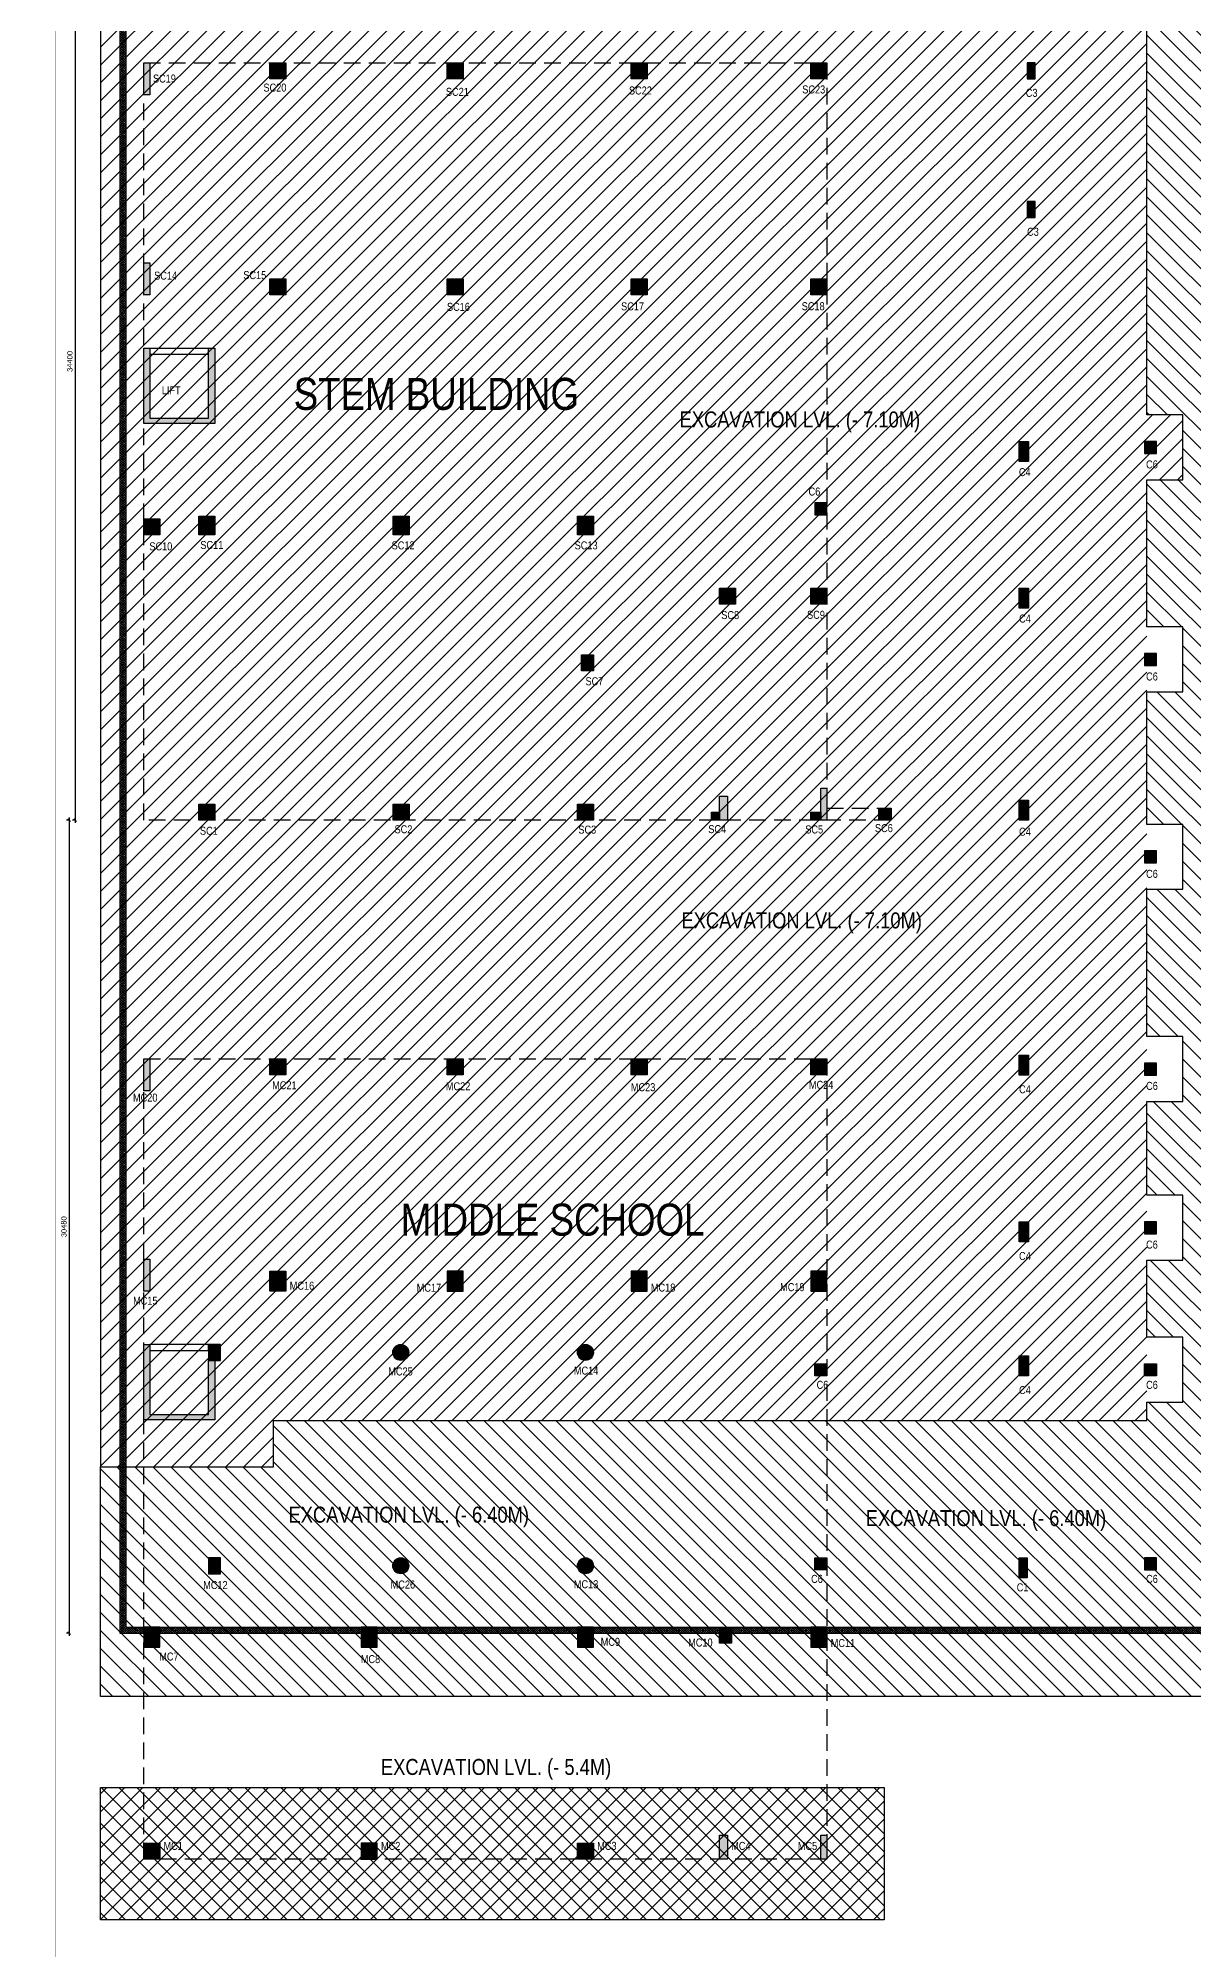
# Model space of a CAD drawing. Header units: millimetres. Extents: x 1112055 to 3390982, y -148532 to 766891.
# Drawn here: x 1643283 to 1686578, y 256367 to 328031 of the extents above; entities that cross this region are included whole.
import ezdxf

# ---------------------------------------------------------------- set-up
doc = ezdxf.new("R2010")
doc.units = ezdxf.units.MM
doc.header["$PDMODE"] = 35
doc.header["$PDSIZE"] = -25
doc.linetypes.add('DASHED2', pattern=[0.375, 0.25, -0.125])
for name, color, linetype, lineweight in [('B COL. NO.', 3, 'Continuous', 20), ('B FINAL COLUMN', 1, 'Continuous', 30), ('B HATCH', 250, 'Continuous', 0), ('B TITLE BLOCK', 250, 'Continuous', 0), ('EXCAVATION LINE', 236, 'Continuous', 30)]:
    doc.layers.add(name, color=color, linetype=linetype, lineweight=lineweight)
doc.layers.add('B-COL HT', color=7, linetype='Continuous', lineweight=0, true_color=0x4e4f45)
doc.styles.add('Cali', font='calibri.ttf')
doc.styles.add('SWINC', font='swissc.ttf')
doc.dimstyles.new('1.100', dxfattribs={"dimtxt": 200, "dimasz": 100, "dimexe": 100, "dimexo": 100, "dimgap": 100, "dimtad": 1, "dimdec": 0, "dimzin": 0, "dimdsep": 46, "dimtxsty": 'Cali', "dimblk": 'OBLIQUE', "dimcen": 0, "dimdle": 100, "dimclrd": 256, "dimclre": 256, "dimclrt": 3, "dimadec": 0, "dimazin": 0, "dimtfac": 1, "dimtdec": 0, "dimtofl": 0, "dimtmove": 1, "dimatfit": 0, "dimfxl": 100, "dimfxlon": 1, "dimtolj": 1, "dimtzin": 0, "dimlwd": -1, "dimlwe": -1, "dimarcsym": 0})

# ---------------------------------------------------------------- blocks, each defined once
blk = doc.blocks.new('_Oblique')
at = {"color": 0, "linetype": 'ByBlock', "lineweight": -2}
blk.add_line((-0.5, -0.5), (0.5, 0.5), dxfattribs=at)
blk = doc.blocks.new('*D3085')
at = {"transparency": 16777216}
for p, q in [((1644669, 333112), (1644569, 333112)), ((1644669, 333212), (1644669, 298612)), ((1644669, 298712), (1644569, 298712))]:
    blk.add_line(p, q, dxfattribs=at)
at = {"layer": 'Defpoints', "color": 0, "lineweight": 40, "transparency": 16777216}
for p in [(1646335, 333112), (1644669, 298712), (1646335, 298712)]:
    blk.add_point(p, dxfattribs=at)
at = {"transparency": 16777216, "xscale": 100, "yscale": 100, "zscale": 100}
for p, rotation in [((1644669, 333112), 90), ((1644669, 298712), 270)]:
    blk.add_blockref('_Oblique', p, dxfattribs=dict(at, rotation=rotation))
at = {"color": 3, "transparency": 16777216, "insert": (1644467, 315912), "char_height": 200, "attachment_point": 5, "rotation": 90, "style": 'Cali'}
blk.add_mtext('\\A1;34400', dxfattribs=at)
blk = doc.blocks.new('*D5803')
at = {"transparency": 16777216}
for p, q in [((1644447, 298712), (1644347, 298712)), ((1644447, 298812), (1644447, 268132)), ((1644447, 268232), (1644347, 268232))]:
    blk.add_line(p, q, dxfattribs=at)
at = {"layer": 'Defpoints', "color": 0, "lineweight": 40, "transparency": 16777216}
for p in [(1646335, 298712), (1644447, 268232), (1646335, 268232)]:
    blk.add_point(p, dxfattribs=at)
at = {"transparency": 16777216, "xscale": 100, "yscale": 100, "zscale": 100}
for p, rotation in [((1644447, 298712), 90), ((1644447, 268232), 270)]:
    blk.add_blockref('_Oblique', p, dxfattribs=dict(at, rotation=rotation))
at = {"color": 3, "lineweight": 40, "transparency": 16777216, "insert": (1644245, 283472), "char_height": 200, "attachment_point": 5, "rotation": 90, "style": 'Cali'}
blk.add_mtext('\\A1;30480', dxfattribs=at)

msp = doc.modelspace()

# ---------------------------------------------------------------- hatches: boundary and pattern name
at = {"layer": 'B HATCH', "lineweight": 0}
h = msp.add_hatch(dxfattribs=at)
h.set_pattern_fill('ANSI37', color=250, scale=20, style=0)
h.set_pattern_definition([(45, (-66975.52, -141113.953), (-44.9012806, 44.9012806), []), (135, (-66975.52, -141113.953), (-44.9012806, -44.9012806), [])])
h.paths.add_polyline_path([(1709655, 377475.9), (1709655, 381018.8), (1702480, 380892.9), (1702480, 377476.1)], flags=16)
h.paths.add_polyline_path([(1683791, 378022.7), (1688740, 378022.7), (1688740, 380651.5), (1683791, 380564.7)], flags=16)
h.paths.add_polyline_path([(1690630, 380685), (1691080, 380692.9), (1691080, 377475.7), (1690630, 377475.7)], flags=16)
h.paths.add_polyline_path([(1646565, 377207.5), (1646565, 268461.9), (1697025, 268461.9), (1697025, 308341.9), (1709655, 308341.9), (1709655, 377245.9), (1690616.6, 377246.5), (1690616.6, 374586.9), (1690400, 374586.9), (1690400, 380680.9), (1688970, 380655.8), (1688970, 374586.9), (1688740, 374586.9), (1688740, 377792.7), (1679289, 377792.7), (1679289, 377207.5)], flags=16)
h.paths.add_polyline_path([(1702254.7, 380889), (1702254.7, 377476.1), (1694825, 377476.3), (1694825, 380758.6)], flags=16)
h.paths.add_polyline_path([(1691310, 377476.5), (1691310, 380696.9), (1694595, 380754.5), (1694595, 377476.4)], flags=16)
h.paths.add_polyline_path([(1679059, 377437.5), (1646335, 377437.5), (1646335, 268231.9), (1697255, 268231.9), (1697255, 308111.9), (1709885, 308111.9), (1709885, 381252.9), (1683561, 380790.9), (1683561, 378022.7), (1679059, 378022.7)])
at = {"layer": 'B-COL HT', "lineweight": 0}
h = msp.add_hatch(color=250, dxfattribs=at)
h.dxf.hatch_style = 1
h.paths.add_polyline_path([(1647465, 325911.9), (1647235, 325911.9), (1647235, 327111.9), (1647465, 327111.9)])
h = msp.add_hatch(color=250, dxfattribs=at)
h.dxf.hatch_style = 1
h.paths.add_polyline_path([(1652565, 326511.9), (1651965, 326511.9), (1651965, 327111.9), (1652565, 327111.9)])
h = msp.add_hatch(color=250, dxfattribs=at)
h.dxf.hatch_style = 1
h.paths.add_polyline_path([(1659205, 326511.9), (1658605, 326511.9), (1658605, 327111.9), (1659205, 327111.9)])
h = msp.add_hatch(color=250, dxfattribs=at)
h.dxf.hatch_style = 1
h.paths.add_polyline_path([(1666095, 326511.9), (1665495, 326511.9), (1665495, 327111.9), (1666095, 327111.9)])
h = msp.add_hatch(color=250, dxfattribs=at)
h.dxf.hatch_style = 1
h.paths.add_polyline_path([(1672835, 326511.9), (1672235, 326511.9), (1672235, 327111.9), (1672835, 327111.9)])
h = msp.add_hatch(color=250, dxfattribs=at)
h.dxf.hatch_style = 1
h.paths.add_polyline_path([(1680635, 327111.9), (1680335, 327111.9), (1680335, 326511.9), (1680635, 326511.9)])
h = msp.add_hatch(color=250, dxfattribs=at)
h.dxf.hatch_style = 1
h.paths.add_polyline_path([(1680635, 321911.9), (1680335, 321911.9), (1680335, 321311.9), (1680635, 321311.9)])
h = msp.add_hatch(color=250, dxfattribs=at)
h.dxf.hatch_style = 1
h.paths.add_polyline_path([(1647465, 318411.9), (1647235, 318411.9), (1647235, 319611.9), (1647465, 319611.9)])
h = msp.add_hatch(color=250, dxfattribs=at)
h.dxf.hatch_style = 1
h.paths.add_polyline_path([(1652565, 318411.9), (1651965, 318411.9), (1651965, 319011.9), (1652565, 319011.9)])
h = msp.add_hatch(color=250, dxfattribs=at)
h.dxf.hatch_style = 1
h.paths.add_polyline_path([(1659205, 318411.9), (1658605, 318411.9), (1658605, 319011.9), (1659205, 319011.9)])
h = msp.add_hatch(color=250, dxfattribs=at)
h.dxf.hatch_style = 1
h.paths.add_polyline_path([(1666095, 318411.9), (1665495, 318411.9), (1665495, 319011.9), (1666095, 319011.9)])
h = msp.add_hatch(color=250, dxfattribs=at)
h.dxf.hatch_style = 1
h.paths.add_polyline_path([(1672835, 318411.9), (1672235, 318411.9), (1672235, 319011.9), (1672835, 319011.9)])
h = msp.add_hatch(color=250, dxfattribs=at)
h.dxf.hatch_style = 1
h.paths.add_polyline_path([(1649895, 316411.9), (1649895, 313581.9), (1647235, 313581.9), (1647235, 316411.9), (1647465, 316411.9), (1647465, 313781.9), (1649665, 313781.9), (1649665, 316411.9)])
h = msp.add_hatch(color=250, dxfattribs=at)
h.dxf.hatch_style = 1
h.paths.add_polyline_path([(1680385, 312162.5), (1680035, 312162.5), (1680035, 312912.5), (1680385, 312912.5)])
h = msp.add_hatch(color=250, dxfattribs=at)
h.dxf.hatch_style = 1
h.paths.add_polyline_path([(1684730, 312461.9), (1685180, 312461.9), (1685180, 312911.9), (1684730, 312911.9)])
h = msp.add_hatch(color=250, dxfattribs=at)
h.dxf.hatch_style = 1
h.paths.add_polyline_path([(1672385, 310161.9), (1672835, 310161.9), (1672835, 310611.9), (1672385, 310611.9)])
h = msp.add_hatch(color=250, dxfattribs=at)
h.dxf.hatch_style = 1
h.paths.add_polyline_path([(1647835, 309411.9), (1647235, 309411.9), (1647235, 310011.9), (1647835, 310011.9)])
h = msp.add_hatch(color=250, dxfattribs=at)
h.dxf.hatch_style = 1
h.paths.add_polyline_path([(1649895, 309411.9), (1649295, 309411.9), (1649295, 310111.9), (1649895, 310111.9)])
h = msp.add_hatch(color=250, dxfattribs=at)
h.dxf.hatch_style = 1
h.paths.add_polyline_path([(1657185, 309411.9), (1656585, 309411.9), (1656585, 310111.9), (1657185, 310111.9)])
h = msp.add_hatch(color=250, dxfattribs=at)
h.dxf.hatch_style = 1
h.paths.add_polyline_path([(1664085, 309411.9), (1663485, 309411.9), (1663485, 310111.9), (1664085, 310111.9)])
h = msp.add_hatch(color=250, dxfattribs=at)
h.dxf.hatch_style = 1
h.paths.add_polyline_path([(1669405, 306811.9), (1668805, 306811.9), (1668805, 307411.9), (1669405, 307411.9)])
h = msp.add_hatch(color=250, dxfattribs=at)
h.dxf.hatch_style = 1
h.paths.add_polyline_path([(1672835, 306811.9), (1672235, 306811.9), (1672235, 307411.9), (1672835, 307411.9)])
h = msp.add_hatch(color=250, dxfattribs=at)
h.dxf.hatch_style = 1
h.paths.add_polyline_path([(1680385, 306662.5), (1680035, 306662.5), (1680035, 307412.5), (1680385, 307412.5)])
h = msp.add_hatch(color=250, dxfattribs=at)
h.dxf.hatch_style = 1
h.paths.add_polyline_path([(1664085, 304311.9), (1663635, 304311.9), (1663635, 304911.9), (1664085, 304911.9)])
h = msp.add_hatch(color=250, dxfattribs=at)
h.dxf.hatch_style = 1
h.paths.add_polyline_path([(1684730, 304511.9), (1685180, 304511.9), (1685180, 304961.9), (1684730, 304961.9)])
h = msp.add_hatch(color=250, dxfattribs=at)
h.dxf.hatch_style = 1
h.paths.add_polyline_path([(1669105, 298711.9), (1668805, 298711.9), (1668805, 299611.9), (1669105, 299611.9)])
h = msp.add_hatch(color=250, dxfattribs=at)
h.dxf.hatch_style = 1
h.paths.add_polyline_path([(1672835, 298711.9), (1672605, 298711.9), (1672605, 299911.9), (1672835, 299911.9)])
h = msp.add_hatch(color=250, dxfattribs=at)
h.dxf.hatch_style = 1
h.paths.add_polyline_path([(1649895, 298711.9), (1649295, 298711.9), (1649295, 299311.9), (1649895, 299311.9)])
h = msp.add_hatch(color=250, dxfattribs=at)
h.dxf.hatch_style = 1
h.paths.add_polyline_path([(1657185, 298711.9), (1656585, 298711.9), (1656585, 299311.9), (1657185, 299311.9)])
h = msp.add_hatch(color=250, dxfattribs=at)
h.dxf.hatch_style = 1
h.paths.add_polyline_path([(1664085, 298711.9), (1663485, 298711.9), (1663485, 299311.9), (1664085, 299311.9)])
at = {"layer": 'B-COL HT'}
h = msp.add_hatch(color=250, dxfattribs=at)
h.dxf.hatch_style = 1
h.paths.add_polyline_path([(1668505, 299011.9), (1668805, 299011.9), (1668805, 298711.9), (1668505, 298711.9)])
h = msp.add_hatch(color=250, dxfattribs=at)
h.dxf.hatch_style = 1
h.paths.add_polyline_path([(1672235, 299011.9), (1672605, 299011.9), (1672605, 298711.9), (1672235, 298711.9)])
at = {"layer": 'B-COL HT', "lineweight": 0}
h = msp.add_hatch(color=250, dxfattribs=at)
h.dxf.hatch_style = 1
h.paths.add_polyline_path([(1675235, 298711.9), (1674785, 298711.9), (1674785, 299161.9), (1675235, 299161.9)])
h = msp.add_hatch(color=250, dxfattribs=at)
h.dxf.hatch_style = 1
h.paths.add_polyline_path([(1680385, 298712.5), (1680035, 298712.5), (1680035, 299462.5), (1680385, 299462.5)])
h = msp.add_hatch(color=250, dxfattribs=at)
h.dxf.hatch_style = 1
h.paths.add_polyline_path([(1684730, 297111.9), (1685180, 297111.9), (1685180, 297561.9), (1684730, 297561.9)])
h = msp.add_hatch(color=250, dxfattribs=at)
h.dxf.hatch_style = 1
h.paths.add_polyline_path([(1647235, 289763.4), (1647465, 289763.4), (1647465, 288563.4), (1647235, 288563.4)])
h = msp.add_hatch(color=250, dxfattribs=at)
h.dxf.hatch_style = 1
h.paths.add_polyline_path([(1651965, 289763.4), (1652565, 289763.4), (1652565, 289163.4), (1651965, 289163.4)])
h = msp.add_hatch(color=250, dxfattribs=at)
h.dxf.hatch_style = 1
h.paths.add_polyline_path([(1658605, 289763.4), (1659205, 289763.4), (1659205, 289163.4), (1658605, 289163.4)])
h = msp.add_hatch(color=250, dxfattribs=at)
h.dxf.hatch_style = 1
h.paths.add_polyline_path([(1665495, 289763.4), (1666095, 289763.4), (1666095, 289163.4), (1665495, 289163.4)])
h = msp.add_hatch(color=250, dxfattribs=at)
h.dxf.hatch_style = 1
h.paths.add_polyline_path([(1672235, 289763.4), (1672835, 289763.4), (1672835, 289163.4), (1672235, 289163.4)])
h = msp.add_hatch(color=250, dxfattribs=at)
h.dxf.hatch_style = 1
h.paths.add_polyline_path([(1680385, 289161.9), (1680035, 289161.9), (1680035, 289911.9), (1680385, 289911.9)])
h = msp.add_hatch(color=250, dxfattribs=at)
h.dxf.hatch_style = 1
h.paths.add_polyline_path([(1684730, 289161.9), (1685180, 289161.9), (1685180, 289611.9), (1684730, 289611.9)])
h = msp.add_hatch(color=250, dxfattribs=at)
h.dxf.hatch_style = 1
h.paths.add_polyline_path([(1680385, 282911.9), (1680035, 282911.9), (1680035, 283661.9), (1680385, 283661.9)])
h = msp.add_hatch(color=250, dxfattribs=at)
h.dxf.hatch_style = 1
h.paths.add_polyline_path([(1684730, 283211.9), (1685180, 283211.9), (1685180, 283661.9), (1684730, 283661.9)])
h = msp.add_hatch(color=250, dxfattribs=at)
h.dxf.hatch_style = 1
h.paths.add_polyline_path([(1647235, 282263.4), (1647465, 282263.4), (1647465, 281063.4), (1647235, 281063.4)])
h = msp.add_hatch(color=250, dxfattribs=at)
h.dxf.hatch_style = 1
h.paths.add_polyline_path([(1651965, 281813.4), (1652565, 281813.4), (1652565, 281063.4), (1651965, 281063.4)])
h = msp.add_hatch(color=250, dxfattribs=at)
h.dxf.hatch_style = 1
h.paths.add_polyline_path([(1658605, 281063.4), (1659205, 281063.4), (1659205, 281813.4), (1658605, 281813.4)])
h = msp.add_hatch(color=250, dxfattribs=at)
h.dxf.hatch_style = 1
h.paths.add_polyline_path([(1665495, 281063.4), (1666095, 281063.4), (1666095, 281813.4), (1665495, 281813.4)])
h = msp.add_hatch(color=250, dxfattribs=at)
h.dxf.hatch_style = 1
h.paths.add_polyline_path([(1672234.9, 281063.4), (1672834.9, 281063.4), (1672834.9, 281813.4), (1672234.9, 281813.4)])
h = msp.add_hatch(color=250, dxfattribs=at)
h.dxf.hatch_style = 1
h.paths.add_polyline_path([(1649665, 278461.9), (1649895, 278461.9), (1649895, 276232.4), (1647235, 276231.9), (1647235, 279061.4), (1647465, 279061.4), (1647465, 276431.9), (1649665, 276432.4)])
h = msp.add_hatch(color=250, dxfattribs=at)
h.dxf.hatch_style = 1
h.paths.add_polyline_path([(1649665, 278461.9), (1650115, 278461.9), (1650115, 279061.9), (1649665, 279061.9)])
h = msp.add_hatch(color=250, dxfattribs=at)
h.dxf.hatch_style = 1
edge = h.paths.add_edge_path()
edge.add_arc((1656865, 278761.9), 300, 0, 360)
at = {"layer": 'B-COL HT'}
h = msp.add_hatch(color=250, dxfattribs=at)
h.dxf.hatch_style = 1
edge = h.paths.add_edge_path()
edge.add_arc((1663785, 278761.9), 300, 0, 360)
at = {"layer": 'B-COL HT', "lineweight": 0}
h = msp.add_hatch(color=250, dxfattribs=at)
h.dxf.hatch_style = 1
h.paths.add_polyline_path([(1672835, 277888.4), (1672835, 278338.4), (1672385, 278338.4), (1672385, 277888.4)])
h = msp.add_hatch(color=250, dxfattribs=at)
h.dxf.hatch_style = 1
h.paths.add_polyline_path([(1680385, 277886.9), (1680035, 277886.9), (1680035, 278636.9), (1680385, 278636.9)])
h = msp.add_hatch(color=250, dxfattribs=at)
h.dxf.hatch_style = 1
h.paths.add_polyline_path([(1685180, 277886.9), (1685180, 278336.9), (1684730, 278336.9), (1684730, 277886.9)])
h = msp.add_hatch(color=250, dxfattribs=at)
h.dxf.hatch_style = 1
h.paths.add_polyline_path([(1649665, 270461.9), (1650115, 270461.9), (1650115, 271061.9), (1649665, 271061.9)])
h = msp.add_hatch(color=250, dxfattribs=at)
h.dxf.hatch_style = 1
edge = h.paths.add_edge_path()
edge.add_arc((1656865, 270761.9), 300, 0, 360)
h = msp.add_hatch(color=250, dxfattribs=at)
h.dxf.hatch_style = 1
edge = h.paths.add_edge_path()
edge.add_arc((1663785, 270761.9), 300, 0, 360)
h = msp.add_hatch(color=250, dxfattribs=at)
h.dxf.hatch_style = 1
h.paths.add_polyline_path([(1672835, 270611.9), (1672835, 271061.9), (1672385, 271061.9), (1672385, 270611.9)])
h = msp.add_hatch(color=250, dxfattribs=at)
h.dxf.hatch_style = 1
h.paths.add_polyline_path([(1680335, 270312.5), (1680035, 270312.5), (1680035, 271062.5), (1680335, 271062.5)])
h = msp.add_hatch(color=250, dxfattribs=at)
h.dxf.hatch_style = 1
h.paths.add_polyline_path([(1684730, 270611.9), (1685180, 270611.9), (1685180, 271061.9), (1684730, 271061.9)])
h = msp.add_hatch(color=250, dxfattribs=at)
h.dxf.hatch_style = 1
h.paths.add_polyline_path([(1647235, 267711.9), (1647835, 267711.9), (1647835, 268461.9), (1647235, 268461.9)])
h = msp.add_hatch(color=250, dxfattribs=at)
h.dxf.hatch_style = 1
h.paths.add_polyline_path([(1655385, 267711.9), (1655985, 267711.9), (1655985, 268461.9), (1655385, 268461.9)])
h = msp.add_hatch(color=250, dxfattribs=at)
h.dxf.hatch_style = 1
h.paths.add_polyline_path([(1663485, 267711.9), (1664085, 267711.9), (1664085, 268461.9), (1663485, 268461.9)])
h = msp.add_hatch(color=250, dxfattribs=at)
h.dxf.hatch_style = 1
h.paths.add_polyline_path([(1669255, 267861.9), (1668805, 267861.9), (1668805, 268461.9), (1669255, 268461.9)])
h = msp.add_hatch(color=250, dxfattribs=at)
h.dxf.hatch_style = 1
h.paths.add_polyline_path([(1672235, 267711.9), (1672835, 267711.9), (1672835, 268461.9), (1672235, 268461.9)])
h = msp.add_hatch(color=250, dxfattribs=at)
h.dxf.hatch_style = 1
h.paths.add_polyline_path([(1647235, 260363.4), (1647835, 260363.4), (1647835, 259763.4), (1647235, 259763.4)])
h = msp.add_hatch(color=250, dxfattribs=at)
h.dxf.hatch_style = 1
h.paths.add_polyline_path([(1655385, 259763.4), (1655985, 259763.4), (1655985, 260363.4), (1655385, 260363.4)])
h = msp.add_hatch(color=250, dxfattribs=at)
h.dxf.hatch_style = 1
h.paths.add_polyline_path([(1663485, 260363.4), (1664085, 260363.4), (1664085, 259763.4), (1663485, 259763.4)])
h = msp.add_hatch(color=250, dxfattribs=at)
h.dxf.hatch_style = 1
h.paths.add_polyline_path([(1668805, 260661.9), (1669105, 260661.9), (1669105, 259761.9), (1668805, 259761.9)])
h = msp.add_hatch(color=250, dxfattribs=at)
h.dxf.hatch_style = 1
h.paths.add_polyline_path([(1672605, 260663.4), (1672835, 260663.4), (1672835, 259763.4), (1672605, 259763.4)])
at = {"layer": 'EXCAVATION LINE', "lineweight": 0}
h = msp.add_hatch(dxfattribs=at)
h.set_pattern_fill('ANSI31', color=250, scale=150)
h.set_pattern_definition([(45, (-268566.27, -141113.95), (-336.7596, 336.7596), [])])
h.paths.add_polyline_path([(1645620, 329723.2), (1645620, 274468.4), (1652100, 274468.4), (1652100, 276210.9), (1684820, 276210.9), (1684820, 276898.4), (1684820, 279328.4), (1684820, 311478.4), (1686170, 311478.4), (1686170, 313908.4), (1684820, 313908.4), (1684820, 329723.2)])
h = msp.add_hatch(dxfattribs=at)
h.set_pattern_fill('ANSI31', color=250, scale=150, angle=270)
h.set_pattern_definition([(315, (-268566.27, -141113.95), (336.7596, 336.7596), [])])
edge = h.paths.add_edge_path()
edge.add_line((1686170, 311478.4), (1684820, 311478.4))
edge.add_line((1684820, 311478.4), (1684820, 305958.4))
edge.add_line((1684820, 305958.4), (1686170, 305958.4))
edge.add_line((1686170, 305958.4), (1686170, 303528.4))
edge.add_line((1686170, 303528.4), (1684820, 303528.4))
edge.add_line((1684820, 303528.4), (1684820, 298553.4))
edge.add_line((1684820, 298553.4), (1686170, 298553.4))
edge.add_line((1686170, 298553.4), (1686170, 296123.4))
edge.add_line((1686170, 296123.4), (1684820, 296123.4))
edge.add_line((1684820, 296123.4), (1684820, 290603.4))
edge.add_line((1684820, 290603.4), (1686170, 290603.4))
edge.add_line((1686170, 290603.4), (1686170, 288173.4))
edge.add_line((1686170, 288173.4), (1684820, 288173.4))
edge.add_line((1684820, 288173.4), (1684820, 284653.4))
edge.add_line((1684820, 284653.4), (1686170, 284653.4))
edge.add_line((1686170, 284653.4), (1686170, 282223.4))
edge.add_line((1686170, 282223.4), (1684820, 282223.4))
edge.add_line((1684820, 282223.4), (1684820, 279328.4))
edge.add_line((1684820, 279328.4), (1686170, 279328.4))
edge.add_line((1686170, 279328.4), (1686170, 276898.4))
edge.add_line((1686170, 276898.4), (1684820, 276898.4))
edge.add_line((1684820, 276898.4), (1684820, 276210.9))
edge.add_line((1684820, 276210.9), (1652100, 276210.9))
edge.add_line((1652100, 276210.9), (1652100, 274468.4))
edge.add_line((1652100, 274468.4), (1645620, 274468.4))
edge.add_line((1645620, 274468.4), (1645620, 265862.3))
edge.add_line((1645620, 265862.3), (1699877.9, 265862.3))
edge.add_line((1699877.9, 265862.3), (1699877.9, 307068.9))
edge.add_line((1699877.9, 307068.9), (1711193.4, 307068.9))
edge.add_line((1711193.4, 307068.9), (1711193.4, 329723.2))
edge.add_line((1711193.4, 329723.2), (1684820, 329723.2))
edge.add_line((1684820, 329723.2), (1684820, 313959.8))
edge.add_arc((1684871.4, 313959.8), 51.4, 180.000197, 270)
edge.add_line((1684871.4, 313908.4), (1686170, 313908.4))
edge.add_line((1686170, 313908.4), (1686170, 311478.4))
h = msp.add_hatch(dxfattribs=at)
h.set_pattern_fill('ANSI37', color=250, scale=150, angle=270)
h.paths.add_polyline_path([(1645620, 262446), (1674984.5, 262446), (1674984.5, 257491.8), (1645620, 257491.8)])

# ---------------------------------------------------------------- linework, layer by layer
at = {"color": 16, "linetype": 'DASHED2', "lineweight": 30, "ltscale": 2500}
for points in [[(1647235, 327111.9), (1672835, 327111.9), (1672835, 299161.9), (1675235, 299161.9), (1675235, 298711.9), (1647235, 298711.9), (1647235, 327111.9)], [(1647235, 289763.4), (1672835, 289763.4), (1672835, 259763.4), (1647235, 259763.4), (1647235, 289763.4)]]:
    msp.add_lwpolyline(points, dxfattribs=at)
at = {"layer": 'B FINAL COLUMN', "color": 1, "lineweight": 30}
for p, q in [((1647465, 316411.9), (1649665, 316411.9)), ((1647465, 316181.9), (1649665, 316181.9))]:
    msp.add_line(p, q, dxfattribs=at)
at = {"layer": 'B FINAL COLUMN', "color": 16, "lineweight": 30}
msp.add_lwpolyline([(1679059, 377437.5), (1646335, 377437.5), (1646335, 268231.9), (1697255, 268231.9), (1697255, 308111.9), (1709885, 308111.9), (1709885, 381252.9), (1683561, 380790.9), (1683561, 378022.7), (1679059, 378022.7), (1679059, 377437.5)], dxfattribs=at)
msp.add_lwpolyline([(1646565, 268461.9), (1697025, 268461.9), (1697025, 308341.9), (1709655, 308341.9), (1709655, 377245.9), (1690616.6, 377246.5), (1690616.6, 374586.9), (1690400, 374586.9), (1690400, 380680.9), (1688970, 380655.8), (1688970, 374586.9), (1688740, 374586.9), (1688740, 377792.7), (1679289, 377792.7), (1679289, 377207.5), (1646565, 377207.5)], close=True, dxfattribs=at)
at = {"layer": 'B FINAL COLUMN', "color": 1, "lineweight": 30}
for points in [[(1647465, 325911.9), (1647235, 325911.9), (1647235, 327111.9), (1647465, 327111.9)], [(1652565, 326511.9), (1651965, 326511.9), (1651965, 327111.9), (1652565, 327111.9)], [(1659205, 326511.9), (1658605, 326511.9), (1658605, 327111.9), (1659205, 327111.9)], [(1666095, 326511.9), (1665495, 326511.9), (1665495, 327111.9), (1666095, 327111.9)], [(1672835, 326511.9), (1672235, 326511.9), (1672235, 327111.9), (1672835, 327111.9)], [(1647465, 318411.9), (1647235, 318411.9), (1647235, 319611.9), (1647465, 319611.9)], [(1652565, 318411.9), (1651965, 318411.9), (1651965, 319011.9), (1652565, 319011.9)], [(1659205, 318411.9), (1658605, 318411.9), (1658605, 319011.9), (1659205, 319011.9)], [(1666095, 318411.9), (1665495, 318411.9), (1665495, 319011.9), (1666095, 319011.9)], [(1672835, 318411.9), (1672235, 318411.9), (1672235, 319011.9), (1672835, 319011.9)], [(1649665, 316411.9), (1649895, 316411.9), (1649895, 313581.9), (1647235, 313581.9), (1647235, 316411.9), (1647465, 316411.9), (1647465, 313781.9), (1649665, 313781.9)], [(1647835, 309411.9), (1647235, 309411.9), (1647235, 310011.9), (1647835, 310011.9)], [(1649895, 309411.9), (1649295, 309411.9), (1649295, 310111.9), (1649895, 310111.9)], [(1657185, 309411.9), (1656585, 309411.9), (1656585, 310111.9), (1657185, 310111.9)], [(1664085, 309411.9), (1663485, 309411.9), (1663485, 310111.9), (1664085, 310111.9)], [(1669405, 306811.9), (1668805, 306811.9), (1668805, 307411.9), (1669405, 307411.9)], [(1672835, 306811.9), (1672235, 306811.9), (1672235, 307411.9), (1672835, 307411.9)], [(1664085, 304311.9), (1663635, 304311.9), (1663635, 304911.9), (1664085, 304911.9)], [(1669105, 298711.9), (1668805, 298711.9), (1668805, 299611.9), (1669105, 299611.9)], [(1672835, 298711.9), (1672605, 298711.9), (1672605, 299911.9), (1672835, 299911.9)], [(1649895, 298711.9), (1649295, 298711.9), (1649295, 299311.9), (1649895, 299311.9)], [(1657185, 298711.9), (1656585, 298711.9), (1656585, 299311.9), (1657185, 299311.9)], [(1664085, 298711.9), (1663485, 298711.9), (1663485, 299311.9), (1664085, 299311.9)], [(1668505, 299011.9), (1668805, 299011.9), (1668805, 298711.9), (1668505, 298711.9)], [(1672235, 299011.9), (1672605, 299011.9), (1672605, 298711.9), (1672235, 298711.9)], [(1675235, 298711.9), (1674785, 298711.9), (1674785, 299161.9), (1675235, 299161.9)], [(1647235, 289763.4), (1647465, 289763.4), (1647465, 288563.4), (1647235, 288563.4)], [(1651965, 289763.4), (1652565, 289763.4), (1652565, 289163.4), (1651965, 289163.4)], [(1658605, 289763.4), (1659205, 289763.4), (1659205, 289163.4), (1658605, 289163.4)], [(1665495, 289763.4), (1666095, 289763.4), (1666095, 289163.4), (1665495, 289163.4)], [(1672235, 289763.4), (1672835, 289763.4), (1672835, 289163.4), (1672235, 289163.4)], [(1647235, 282263.4), (1647465, 282263.4), (1647465, 281063.4), (1647235, 281063.4)], [(1651965, 281813.4), (1652565, 281813.4), (1652565, 281063.4), (1651965, 281063.4)], [(1658605, 281063.4), (1659205, 281063.4), (1659205, 281813.4), (1658605, 281813.4)], [(1665495, 281063.4), (1666095, 281063.4), (1666095, 281813.4), (1665495, 281813.4)], [(1672234.9, 281063.4), (1672834.9, 281063.4), (1672834.9, 281813.4), (1672234.9, 281813.4)], [(1649665, 278461.9), (1649895, 278461.9), (1649895, 276232.4), (1647235, 276231.9), (1647235, 279061.4), (1647465, 279061.4), (1647465, 276431.9), (1649665, 276432.4)], [(1647465, 278831.4), (1649665, 278831.9), (1649665, 279061.9), (1647465, 279061.4)], [(1649665, 278461.9), (1650115, 278461.9), (1650115, 279061.9), (1649665, 279061.9)], [(1649665, 270461.9), (1650115, 270461.9), (1650115, 271061.9), (1649665, 271061.9)], [(1647235, 267711.9), (1647835, 267711.9), (1647835, 268461.9), (1647235, 268461.9)], [(1655385, 267711.9), (1655985, 267711.9), (1655985, 268461.9), (1655385, 268461.9)], [(1663485, 267711.9), (1664085, 267711.9), (1664085, 268461.9), (1663485, 268461.9)], [(1669255, 267861.9), (1668805, 267861.9), (1668805, 268461.9), (1669255, 268461.9)], [(1672235, 267711.9), (1672835, 267711.9), (1672835, 268461.9), (1672235, 268461.9)], [(1647235, 260363.4), (1647835, 260363.4), (1647835, 259763.4), (1647235, 259763.4)], [(1655385, 259763.4), (1655985, 259763.4), (1655985, 260363.4), (1655385, 260363.4)], [(1663485, 260363.4), (1664085, 260363.4), (1664085, 259763.4), (1663485, 259763.4)], [(1668805, 260661.9), (1669105, 260661.9), (1669105, 259761.9), (1668805, 259761.9)], [(1672605, 260663.4), (1672835, 260663.4), (1672835, 259763.4), (1672605, 259763.4)]]:
    msp.add_lwpolyline(points, close=True, dxfattribs=at)
at = {"layer": 'B FINAL COLUMN', "color": 5, "lineweight": 30}
for points in [[(1680635, 327111.9), (1680335, 327111.9), (1680335, 326511.9), (1680635, 326511.9)], [(1680635, 321911.9), (1680335, 321911.9), (1680335, 321311.9), (1680635, 321311.9)], [(1680385, 312162.5), (1680035, 312162.5), (1680035, 312912.5), (1680385, 312912.5)], [(1684730, 312461.9), (1685180, 312461.9), (1685180, 312911.9), (1684730, 312911.9)], [(1672385, 310161.9), (1672835, 310161.9), (1672835, 310611.9), (1672385, 310611.9)], [(1680385, 306662.5), (1680035, 306662.5), (1680035, 307412.5), (1680385, 307412.5)], [(1684730, 304511.9), (1685180, 304511.9), (1685180, 304961.9), (1684730, 304961.9)], [(1680385, 298712.5), (1680035, 298712.5), (1680035, 299462.5), (1680385, 299462.5)], [(1684730, 297111.9), (1685180, 297111.9), (1685180, 297561.9), (1684730, 297561.9)], [(1680385, 289161.9), (1680035, 289161.9), (1680035, 289911.9), (1680385, 289911.9)], [(1684730, 289161.9), (1685180, 289161.9), (1685180, 289611.9), (1684730, 289611.9)], [(1680385, 282911.9), (1680035, 282911.9), (1680035, 283661.9), (1680385, 283661.9)], [(1684730, 283211.9), (1685180, 283211.9), (1685180, 283661.9), (1684730, 283661.9)], [(1672835, 278338.4), (1672835, 277888.4), (1672385, 277888.4), (1672385, 278338.4)], [(1680385, 277886.9), (1680035, 277886.9), (1680035, 278636.9), (1680385, 278636.9)], [(1685180, 278336.9), (1685180, 277886.9), (1684730, 277886.9), (1684730, 278336.9)], [(1672835, 271061.9), (1672835, 270611.9), (1672385, 270611.9), (1672385, 271061.9)], [(1680335, 270312.5), (1680035, 270312.5), (1680035, 271062.5), (1680335, 271062.5)], [(1684730, 270611.9), (1685180, 270611.9), (1685180, 271061.9), (1684730, 271061.9)]]:
    msp.add_lwpolyline(points, close=True, dxfattribs=at)
for centre in [(1656865, 278761.9), (1656865, 270761.9)]:
    msp.add_circle(centre, 300, dxfattribs=at)
at = {"layer": 'B FINAL COLUMN', "color": 1, "lineweight": 30}
for centre in [(1663785, 278761.9), (1663785, 270761.9)]:
    msp.add_circle(centre, 300, dxfattribs=at)
at = {"layer": 'B TITLE BLOCK', "color": 1, "const_width": 8.39}
msp.add_lwpolyline([(1643287.6, 384330.6), (1734904.4, 384330.6), (1734904.4, 218186.4), (1643287.6, 218186.4)], close=True, dxfattribs=at)
at = {"layer": 'B TITLE BLOCK', "color": 250, "lineweight": 0, "const_width": 8.39}
msp.add_lwpolyline([(1643940.2, 383678), (1734251.7, 383678), (1734251.7, 218839.1), (1643940.2, 218839.1)], close=True, dxfattribs=at)
at = {"layer": 'EXCAVATION LINE', "color": 96}
msp.add_lwpolyline([(1684820, 329723.2), (1645620, 329723.2), (1645620, 274468.4), (1652100, 274468.4), (1652100, 276210.9), (1684820, 276210.9)], dxfattribs=at)
at = {"layer": 'EXCAVATION LINE', "color": 42}
msp.add_lwpolyline([(1699877.9, 265862.3), (1645620, 265862.3), (1645620, 274468.4), (1652100, 274468.4), (1652100, 276210.9), (1684820, 276210.9), (1684820, 276898.4), (1686170, 276898.4), (1686170, 279328.4), (1684820, 279328.4), (1684820, 282223.4), (1686170, 282223.4), (1686170, 284653.4), (1684820, 284653.4), (1684820, 288173.4), (1686170, 288173.4), (1686170, 290603.4), (1684820, 290603.4), (1684820, 296123.4), (1686170, 296123.4), (1686170, 298553.4), (1684820, 298553.4), (1684820, 303528.4), (1686170, 303528.4), (1686170, 305958.4), (1684820, 305958.4), (1684820, 311478.4), (1686170, 311478.4), (1686170, 313908.4), (1684820, 313908.4), (1684820, 329723.2)], dxfattribs=at)
at = {"layer": 'EXCAVATION LINE', "color": 26}
msp.add_lwpolyline([(1645620, 262446), (1674984.5, 262446), (1674984.5, 257491.8), (1645620, 257491.8)], close=True, dxfattribs=at)

# ---------------------------------------------------------------- texts
at = {"color": 1, "style": 'SWINC'}
for s, p in [('STEM BUILDING', (1652854.4, 314098.2)), ('MIDDLE SCHOOL', (1656867.1, 283140.4))]:
    msp.add_text(s, height=1200, dxfattribs=at).set_placement(p)
at = {"layer": 'B COL. NO.', "style": 'SWINC'}
for s, p in [('SC19', (1647581.2, 326369.8)), ('SC20', (1651721.5, 326030.3)), ('SC21', (1658558.1, 325871.2)), ('SC22', (1665415.5, 325922.7)), ('SC23', (1671909.3, 325961.2)), ('C3', (1680284.5, 325834)), ('C3', (1680334.5, 320625.8)), ('SC14', (1647626.1, 318981.1)), ('SC15', (1650966.7, 319001.5)), ('SC16', (1658596.9, 317810.9)), ('SC17', (1665121.8, 317829)), ('SC18', (1671889.1, 317834.5)), ('LIFT', (1647914, 314680.7)), ('C4', (1680028, 311615)), ('C6', (1684792.7, 311904.1)), ('C6', (1672146.2, 310886.2)), ('SC10', (1647446, 308832.4)), ('SC11', (1649357.4, 308883.8)), ('SC12', (1656525, 308868.9)), ('SC13', (1663381.8, 308868.9)), ('SC8', (1668875.4, 306255.8)), ('SC9', (1672090, 306265.7)), ('C4', (1680034.5, 306125)), ('SC7', (1663787.5, 303773.4)), ('C6', (1684792.7, 303954.1)), ('SC1', (1649342.6, 298169.8)), ('SC2', (1656633.4, 298224.9)), ('SC3', (1663521.4, 298212.2)), ('SC4', (1668388.6, 298231.4)), ('SC5', (1672022.5, 298218.8)), ('SC6', (1674634, 298269.4)), ('C4', (1680034.5, 298133.7)), ('C6', (1684792.7, 296554.1)), ('MC21', (1652047.4, 288627.2)), ('MC22', (1658556.3, 288589.7)), ('MC23', (1665487.4, 288555.3)), ('MC24', (1672159.6, 288643.4)), ('C6', (1684792.7, 288604.1)), ('MC20', (1646833.3, 288165.3)), ('C4', (1680034.5, 288475.8)), ('C4', (1680034.5, 282225.8)), ('C6', (1684792.7, 282654.1)), ('MC16', (1652706.2, 281112.4)), ('MC17', (1657464, 281037.3)), ('MC18', (1666236.2, 281042.4)), ('MC19', (1671079.8, 281058.8)), ('MC15', (1646836.6, 280550.1)), ('MC25', (1656398.9, 277899.3)), ('MC14', (1663353.5, 277930.6)), ('C6', (1672447.7, 277397.8)), ('C4', (1680034.5, 277200.8)), ('C6', (1684792.7, 277396.4)), ('MC12', (1649463.8, 269890.6)), ('MC26', (1656486.6, 269909.9)), ('MC13', (1663351.9, 269920.8)), ('C6', (1672240.5, 270121.4)), ('C6', (1684792.7, 270121.4)), ('C1', (1679945.9, 269804.5)), ('MC9', (1664357.1, 267762.1)), ('MC10', (1667633.6, 267735.7)), ('MC7', (1647817.9, 267211)), ('MC8', (1655370.3, 267115.2)), ('MC11', (1672976.2, 267717.2)), ('MC1', (1647976.2, 260112.4)), ('MC2', (1656126.1, 260112.4)), ('MC3', (1664226.1, 260112.4)), ('MC4', (1669246.2, 260110.9)), ('MC5', (1671743.4, 260109.4))]:
    msp.add_text(s, height=300, dxfattribs=at).set_placement(p)
at = {"layer": 'EXCAVATION LINE', "color": 96, "style": 'SWINC'}
for p in [(1667313.7, 313439.2), (1667381.6, 294658.8)]:
    msp.add_text('EXCAVATION LVL. (- 7.10M) ', height=600, dxfattribs=at).set_placement(p)
at = {"layer": 'EXCAVATION LINE', "color": 42, "style": 'SWINC'}
for p in [(1652658.9, 272379.4), (1674286.2, 272251.1)]:
    msp.add_text('EXCAVATION LVL. (- 6.40M) ', height=600, dxfattribs=at).set_placement(p)
at = {"layer": 'EXCAVATION LINE', "color": 0, "style": 'SWINC'}
msp.add_text('EXCAVATION LVL. (- 5.4M) ', height=600, dxfattribs=at).set_placement((1656122.7, 262921.5))

# ---------------------------------------------------------------- dimensions: what is measured, and where the dimension line sits
dim = msp.add_linear_dim(base=(1644669.2, 298711.9), p1=(1646335, 333111.9), p2=(1646335, 298711.9), angle=90, dimstyle='1.100', override={"dimfxl": 0.18, "dimarcsym": 2})
dim.commit()
dim.dimension.update_dxf_attribs({"geometry": '*D3085', "text_midpoint": (1644466.8, 315911.9)})
at = {"color": 2, "lineweight": 40}
dim = msp.add_linear_dim(base=(1644447, 268231.9), p1=(1646335, 298711.9), p2=(1646335, 268231.9), angle=90, dimstyle='1.100', override={"dimfxl": 0.18, "dimarcsym": 2}, dxfattribs=at)
dim.commit()
dim.dimension.update_dxf_attribs({"geometry": '*D5803', "text_midpoint": (1644244.6, 283471.9)})

doc.saveas('drawing.dxf')
